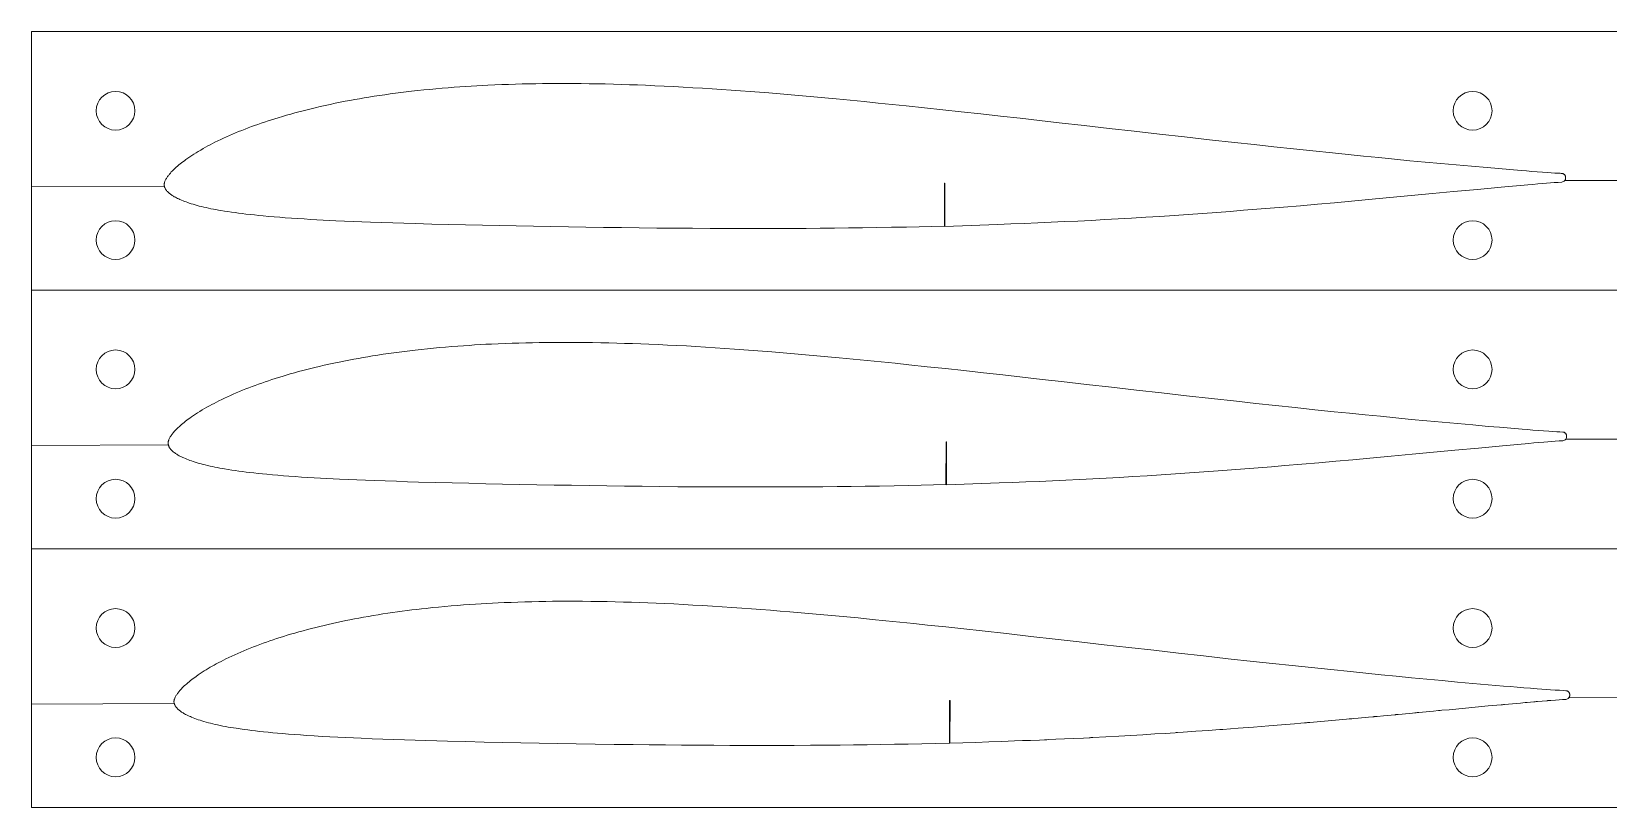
# Model space of a CAD drawing. Header units: millimetres. Extents: x 52 to 799, y 255 to 375.
# Drawn here: x 52 to 296, y 255 to 375 of the extents above; entities that cross this region are included whole.
import ezdxf

# ---------------------------------------------------------------- set-up
doc = ezdxf.new("R2010")
doc.units = ezdxf.units.MM
doc.layers.add('Geometries', color=7, linetype='Continuous')

msp = doc.modelspace()

# ---------------------------------------------------------------- linework, layer by layer
at = {"layer": 'Geometries', "linetype": 'Continuous', "lineweight": 13}
for p, q in [((52, 375), (301, 375)), ((52, 350.98), (52, 375)), ((193.27, 351.55), (193.25, 344.91)), ((193.27, 351.55), (193.35, 351.55)), ((193.32, 344.87), (193.35, 351.55)), ((289.24, 351.94), (301, 351.98)), ((289.24, 351.94), (301, 351.98)), ((289.39, 352.47), (289.39, 352.32)), ((52, 350.98), (72.55, 351.07)), ((52, 350.98), (72.55, 351.07)), ((52, 335), (52, 350.98)), ((52, 335), (301, 335)), ((52, 310.98), (52, 335)), ((301, 335), (52, 335)), ((289.55, 312.47), (289.55, 312.32)), ((52, 310.98), (73.17, 311.07)), ((52, 310.98), (73.17, 311.07)), ((52, 295), (52, 310.98)), ((193.52, 311.55), (193.49, 304.94)), ((193.52, 311.55), (193.59, 311.55)), ((193.57, 304.9), (193.59, 311.55)), ((289.4, 311.94), (301, 311.98)), ((289.4, 311.94), (301, 311.98)), ((52, 295), (301, 295)), ((52, 270.98), (52, 295)), ((301, 295), (52, 295)), ((52, 270.98), (74.09, 271.07)), ((52, 270.98), (74.09, 271.07)), ((52, 255), (52, 270.98)), ((194.07, 271.55), (194.05, 264.96)), ((194.07, 271.55), (194.15, 271.55)), ((194.12, 264.92), (194.15, 271.55)), ((289.11, 273.08), (289.43, 273.06)), ((289.88, 271.94), (301, 271.98)), ((289.88, 271.94), (301, 271.98)), ((290.02, 272.46), (290.02, 272.32)), ((301, 255), (52, 255))]:
    msp.add_line(p, q, dxfattribs=at)
at = {"layer": 'Geometries', "linetype": 'Continuous', "lineweight": 13, "flags": 128}
for points in [[(72.52, 351.3), (72.52, 351.35), (72.52, 351.41), (72.53, 351.46), (72.54, 351.52), (72.55, 351.57), (72.57, 351.62), (72.59, 351.71), (72.62, 351.79), (72.65, 351.87), (72.7, 351.98), (72.75, 352.08), (72.8, 352.19), (72.86, 352.29), (72.92, 352.39), (72.99, 352.49), (73.06, 352.58), (73.13, 352.68), (73.2, 352.77), (73.28, 352.86), (73.35, 352.96), (73.49, 353.12), (73.63, 353.28), (73.77, 353.43), (73.92, 353.58), (74.07, 353.73), (74.23, 353.88), (74.38, 354.02), (74.59, 354.19), (74.8, 354.37), (75, 354.54), (75.22, 354.7), (75.43, 354.87), (75.65, 355.03), (75.87, 355.19), (76.17, 355.4), (76.47, 355.61), (76.78, 355.82), (77.09, 356.02), (77.45, 356.25), (77.81, 356.47), (78.18, 356.68), (78.54, 356.89), (78.91, 357.1), (79.28, 357.3), (79.64, 357.49), (80.01, 357.69), (80.38, 357.87), (80.83, 358.09), (81.27, 358.31), (81.72, 358.51), (82.17, 358.72), (82.62, 358.92), (83.08, 359.12), (83.57, 359.32), (84.05, 359.52), (84.55, 359.72), (85.04, 359.91), (85.53, 360.1), (86.03, 360.29), (86.52, 360.47), (87.02, 360.65), (87.55, 360.83), (88.07, 361.01), (88.6, 361.18), (89.12, 361.35), (89.65, 361.52), (90.18, 361.68), (90.82, 361.87), (91.46, 362.06), (92.1, 362.24), (92.74, 362.42), (93.38, 362.59), (94.01, 362.75), (94.64, 362.91), (95.28, 363.07), (95.91, 363.22), (96.68, 363.4), (97.45, 363.57), (98.22, 363.74), (99, 363.9), (99.77, 364.06), (100.55, 364.21), (101.28, 364.35), (102.01, 364.48), (102.74, 364.61), (103.48, 364.74), (104.21, 364.86), (105.03, 364.99), (105.85, 365.11), (106.68, 365.23), (107.5, 365.35), (108.32, 365.46), (109.15, 365.56), (109.97, 365.66), (110.8, 365.76), (111.74, 365.87), (112.69, 365.97), (113.63, 366.06), (114.58, 366.15), (115.52, 366.23), (116.47, 366.31), (117.42, 366.38), (118.29, 366.45), (119.15, 366.51), (120.02, 366.56), (120.89, 366.61), (121.76, 366.66), (122.63, 366.7), (123.69, 366.75), (124.75, 366.8), (125.81, 366.83), (126.87, 366.87), (127.93, 366.89), (128.98, 366.92), (130.02, 366.94), (131.06, 366.95), (132.1, 366.96), (133.34, 366.97), (134.59, 366.97), (135.83, 366.96), (137.07, 366.95), (138.31, 366.94), (139.55, 366.91), (140.79, 366.89), (142.03, 366.86), (143.27, 366.82), (144.51, 366.78), (145.75, 366.74), (146.99, 366.69), (148.45, 366.63), (149.91, 366.56), (151.37, 366.49), (152.84, 366.41), (154.32, 366.32), (155.81, 366.24), (157.3, 366.14), (158.78, 366.04), (160.27, 365.94), (161.73, 365.84), (163.18, 365.73), (164.64, 365.62), (166.1, 365.5), (167.84, 365.36), (169.57, 365.21), (171.31, 365.06), (173.04, 364.91), (174.77, 364.75), (176.51, 364.58)], [(176.51, 364.58), (178.68, 364.38), (180.84, 364.16), (183.01, 363.95), (185.18, 363.73), (187.34, 363.5), (190.18, 363.2), (193.01, 362.9), (195.85, 362.59), (198.89, 362.26), (201.92, 361.92), (204.96, 361.58), (208, 361.24), (211.03, 360.89), (214.9, 360.45), (218.78, 360.01), (222.65, 359.57), (226.52, 359.13), (230.39, 358.7), (234.27, 358.27), (238.14, 357.84), (241.18, 357.51), (244.22, 357.18), (247.26, 356.86), (250.29, 356.53), (253.33, 356.22), (255.72, 355.98), (258.11, 355.73), (260.5, 355.5), (262.89, 355.26), (265.28, 355.03), (267.67, 354.8), (270.06, 354.58), (272.45, 354.37), (274.84, 354.16), (277.23, 353.95), (278.99, 353.8), (280.74, 353.65), (282.5, 353.5), (283.32, 353.44), (284.15, 353.37), (284.98, 353.31), (285.81, 353.25), (286.63, 353.19)], [(288.81, 351.72), (288.22, 351.68), (287.63, 351.64), (287.04, 351.6), (286.45, 351.56), (285.87, 351.51), (285.09, 351.44), (284.32, 351.37), (283.55, 351.3), (279.43, 350.92), (275.74, 350.58), (272.06, 350.24), (268.77, 349.93), (265.48, 349.62), (262.19, 349.31), (258.91, 349.01), (256.27, 348.77), (253.64, 348.53), (251.01, 348.3), (248.38, 348.07), (245.74, 347.85), (243.68, 347.68), (241.61, 347.51), (239.54, 347.35), (237.47, 347.19), (235.4, 347.03), (233.2, 346.87), (231, 346.72), (228.81, 346.57), (226.61, 346.42), (224.41, 346.29), (222.21, 346.15), (220.14, 346.03), (218.07, 345.92), (215.99, 345.8), (213.92, 345.7), (211.85, 345.6), (209.77, 345.5), (207.7, 345.41), (205.62, 345.32), (203.55, 345.24), (201.47, 345.17), (193.32, 344.87)], [(286.63, 353.19), (287.17, 353.16), (287.71, 353.12), (288.14, 353.1), (288.56, 353.08)], [(288.56, 353.08), (288.7, 353.07), (288.8, 353.07)], [(289.39, 352.47), (289.39, 352.52), (289.38, 352.56), (289.37, 352.61), (289.35, 352.65), (289.33, 352.7), (289.31, 352.74), (289.28, 352.79), (289.25, 352.83), (289.21, 352.88), (289.17, 352.91), (289.13, 352.95), (289.09, 352.97), (289.04, 353), (289, 353.02), (288.95, 353.04), (288.9, 353.05), (288.85, 353.06), (288.8, 353.07)], [(289.24, 351.94), (289.28, 351.98), (289.31, 352.03), (289.34, 352.08), (289.36, 352.14), (289.37, 352.18), (289.38, 352.22), (289.39, 352.27), (289.39, 352.32)], [(72.55, 351.07), (72.54, 351.12), (72.53, 351.18), (72.52, 351.24), (72.52, 351.3)], [(182.79, 344.69), (180.61, 344.65), (178.42, 344.62), (176.23, 344.6), (174.04, 344.58), (171.85, 344.56), (169.66, 344.55), (167.48, 344.54), (165.29, 344.54), (162.54, 344.54), (159.79, 344.54), (157.03, 344.55), (154.28, 344.57), (151.53, 344.59), (148.78, 344.61), (146.03, 344.64), (143.28, 344.67), (140.53, 344.71), (137.78, 344.74), (135.08, 344.79), (132.37, 344.83), (129.67, 344.88), (126.97, 344.93), (124.37, 344.98), (121.76, 345.04), (119.16, 345.1), (116.55, 345.16), (113.95, 345.23), (111.34, 345.3), (109.62, 345.35), (107.91, 345.41), (106.19, 345.47), (104.47, 345.53), (103.12, 345.58), (101.77, 345.63), (100.42, 345.69), (99.07, 345.75), (98.09, 345.8), (97.12, 345.85), (96.14, 345.9), (95.17, 345.95), (94.19, 346.01), (93.22, 346.07), (92.24, 346.14), (91.27, 346.21), (90.41, 346.27), (89.55, 346.34), (88.7, 346.42), (87.84, 346.49), (87.17, 346.56), (86.5, 346.63), (85.82, 346.7), (85.15, 346.78), (84.6, 346.85), (84.05, 346.92), (83.49, 346.99), (82.94, 347.07), (82.39, 347.15), (81.84, 347.23), (81.28, 347.32), (80.91, 347.39), (80.53, 347.46), (80.15, 347.53), (79.77, 347.6), (79.4, 347.68), (79.02, 347.77), (78.65, 347.85), (78.28, 347.94), (77.96, 348.02), (77.65, 348.11), (77.33, 348.2), (77.02, 348.29), (76.71, 348.38), (76.4, 348.48), (76.16, 348.56), (75.92, 348.65), (75.68, 348.74), (75.44, 348.83), (75.2, 348.93), (74.97, 349.03), (74.79, 349.11), (74.61, 349.19), (74.44, 349.28), (74.26, 349.37), (74.09, 349.46), (73.98, 349.53), (73.87, 349.59), (73.76, 349.66), (73.66, 349.73), (73.55, 349.81), (73.45, 349.89), (73.36, 349.96), (73.27, 350.04), (73.18, 350.12), (73.1, 350.2), (73.03, 350.26), (72.96, 350.33), (72.9, 350.4), (72.84, 350.47), (72.79, 350.55), (72.74, 350.63), (72.7, 350.71), (72.66, 350.79), (72.63, 350.86), (72.6, 350.93), (72.57, 351), (72.55, 351.07)], [(193.25, 344.91), (191.3, 344.86), (189.35, 344.82), (187.39, 344.77), (185.09, 344.73), (182.79, 344.69)], [(73.12, 311.32), (73.12, 311.37), (73.13, 311.43), (73.14, 311.48), (73.15, 311.54), (73.16, 311.59), (73.17, 311.64), (73.2, 311.73), (73.23, 311.81), (73.26, 311.89), (73.3, 312), (73.35, 312.1), (73.41, 312.2), (73.46, 312.31), (73.53, 312.41), (73.59, 312.5), (73.66, 312.6), (73.73, 312.69), (73.81, 312.79), (73.88, 312.88), (73.96, 312.97), (74.09, 313.13), (74.23, 313.29), (74.38, 313.45), (74.53, 313.6), (74.68, 313.75), (74.83, 313.89), (74.99, 314.03), (75.2, 314.21), (75.4, 314.38), (75.61, 314.55), (75.82, 314.72), (76.04, 314.88), (76.25, 315.04), (76.47, 315.2), (76.77, 315.41), (77.08, 315.62), (77.39, 315.83), (77.7, 316.03), (78.06, 316.25), (78.42, 316.47), (78.78, 316.69), (79.15, 316.9), (79.52, 317.11), (79.88, 317.3), (80.25, 317.5), (80.61, 317.69), (80.99, 317.88), (81.43, 318.09), (81.87, 318.31), (82.32, 318.51), (82.77, 318.72), (83.22, 318.92), (83.68, 319.11), (84.16, 319.32), (84.65, 319.52), (85.14, 319.72), (85.63, 319.91), (86.13, 320.1), (86.62, 320.28), (87.12, 320.46), (87.62, 320.64), (88.14, 320.82), (88.66, 321), (89.19, 321.17), (89.71, 321.34), (90.24, 321.51), (90.77, 321.67), (91.41, 321.86), (92.04, 322.04), (92.68, 322.22), (93.32, 322.4), (93.96, 322.57), (94.6, 322.74), (95.23, 322.9), (95.86, 323.05), (96.5, 323.2), (97.26, 323.38), (98.03, 323.55), (98.8, 323.72), (99.58, 323.88), (100.35, 324.04), (101.12, 324.19), (101.85, 324.32), (102.58, 324.46), (103.32, 324.59), (104.05, 324.71), (104.78, 324.83), (105.6, 324.96), (106.42, 325.08), (107.25, 325.2), (108.07, 325.32), (108.89, 325.43), (109.71, 325.53), (110.54, 325.63), (111.36, 325.73), (112.3, 325.83), (113.25, 325.93), (114.19, 326.03), (115.13, 326.12), (116.08, 326.2), (117.02, 326.28), (117.97, 326.35), (118.84, 326.41), (119.7, 326.47), (120.57, 326.53), (121.44, 326.58), (122.31, 326.63), (123.18, 326.67), (124.23, 326.72), (125.29, 326.76), (126.35, 326.8), (127.41, 326.83), (128.47, 326.86), (129.51, 326.88), (130.55, 326.9), (131.59, 326.91), (132.63, 326.92), (133.87, 326.93), (135.11, 326.93), (136.35, 326.92), (137.59, 326.91), (138.83, 326.9), (140.07, 326.87), (141.31, 326.85), (142.55, 326.82), (143.78, 326.78), (145.02, 326.74), (146.26, 326.7), (147.5, 326.65), (148.96, 326.59), (150.42, 326.52), (151.88, 326.44), (153.33, 326.37), (154.82, 326.28), (156.3, 326.19), (157.79, 326.1), (159.27, 326), (160.76, 325.9), (162.21, 325.8), (163.67, 325.69), (165.12, 325.58), (166.58, 325.46), (168.31, 325.32), (170.05, 325.17), (171.78, 325.02), (173.51, 324.87), (175.24, 324.71), (176.97, 324.54)], [(176.97, 324.54), (179.13, 324.34), (181.3, 324.13), (183.46, 323.91), (185.62, 323.69), (187.78, 323.47), (190.61, 323.17), (193.43, 322.87), (196.26, 322.56), (199.29, 322.22), (202.32, 321.89), (205.35, 321.55), (208.37, 321.21), (211.4, 320.86), (215.26, 320.43), (219.13, 319.99), (222.99, 319.55), (226.85, 319.11), (230.71, 318.68), (234.58, 318.25), (238.44, 317.82), (241.47, 317.49), (244.5, 317.16), (247.53, 316.84), (250.56, 316.52), (253.59, 316.21), (255.97, 315.96), (258.35, 315.72), (260.74, 315.49), (263.12, 315.25), (265.5, 315.02), (267.89, 314.8), (270.27, 314.58), (272.65, 314.36), (275.04, 314.15), (277.43, 313.94), (279.17, 313.8), (280.92, 313.65), (282.67, 313.5), (283.5, 313.43), (284.32, 313.37), (285.15, 313.3), (285.97, 313.24), (286.8, 313.19)], [(286.8, 313.19), (287.41, 313.15), (288.01, 313.11), (288.49, 313.09), (288.96, 313.06)], [(289.55, 312.47), (289.55, 312.51), (289.54, 312.56), (289.53, 312.61), (289.51, 312.65), (289.5, 312.7), (289.47, 312.74), (289.44, 312.79), (289.41, 312.83), (289.37, 312.87), (289.33, 312.91), (289.29, 312.94), (289.25, 312.97), (289.21, 313), (289.16, 313.02), (289.11, 313.04), (289.06, 313.05), (289.01, 313.06), (288.96, 313.06)], [(73.17, 311.07), (73.15, 311.13), (73.14, 311.19), (73.13, 311.25), (73.12, 311.32)], [(183.21, 304.71), (181.02, 304.68), (178.84, 304.65), (176.66, 304.63), (174.47, 304.61), (172.29, 304.59), (170.1, 304.58), (167.92, 304.57), (165.73, 304.57), (162.99, 304.57), (160.24, 304.57), (157.49, 304.58), (154.75, 304.6), (152, 304.61), (149.25, 304.64), (146.51, 304.67), (143.76, 304.7), (141.02, 304.73), (138.27, 304.77), (135.57, 304.82), (132.88, 304.86), (130.18, 304.91), (127.48, 304.96), (124.88, 305.01), (122.28, 305.07), (119.68, 305.13), (117.08, 305.19), (114.48, 305.26), (111.88, 305.33), (110.17, 305.38), (108.45, 305.44), (106.74, 305.5), (105.02, 305.56), (103.67, 305.61), (102.33, 305.66), (100.98, 305.72), (99.63, 305.78), (98.66, 305.83), (97.68, 305.88), (96.71, 305.93), (95.74, 305.98), (94.76, 306.04), (93.79, 306.1), (92.82, 306.17), (91.84, 306.24), (90.99, 306.3), (90.13, 306.37), (89.28, 306.45), (88.42, 306.52), (87.75, 306.59), (87.08, 306.66), (86.41, 306.73), (85.74, 306.81), (85.19, 306.87), (84.63, 306.95), (84.08, 307.02), (83.53, 307.1), (82.98, 307.18), (82.43, 307.26), (81.88, 307.35), (81.5, 307.42), (81.12, 307.49), (80.75, 307.56), (80.37, 307.63), (80, 307.71), (79.62, 307.79), (79.25, 307.88), (78.88, 307.97), (78.56, 308.05), (78.25, 308.14), (77.93, 308.22), (77.62, 308.31), (77.31, 308.41), (77, 308.51), (76.76, 308.59), (76.52, 308.68), (76.28, 308.76), (76.04, 308.86), (75.8, 308.95), (75.57, 309.05), (75.39, 309.13), (75.22, 309.22), (75.04, 309.3), (74.87, 309.39), (74.7, 309.49), (74.58, 309.55), (74.48, 309.62), (74.37, 309.69), (74.26, 309.76), (74.16, 309.83), (74.06, 309.91), (73.94, 310.01), (73.82, 310.11), (73.71, 310.22), (73.64, 310.28), (73.58, 310.35), (73.51, 310.41), (73.46, 310.49), (73.41, 310.55), (73.37, 310.62), (73.32, 310.69), (73.29, 310.76), (73.25, 310.84), (73.22, 310.91), (73.19, 310.99), (73.17, 311.07)], [(288.97, 311.72), (288.38, 311.68), (287.79, 311.64), (287.21, 311.6), (286.62, 311.56), (286.03, 311.51), (285.26, 311.44), (284.49, 311.38), (283.72, 311.31), (279.6, 310.93), (275.92, 310.59), (272.24, 310.24), (268.95, 309.94), (265.67, 309.63), (262.38, 309.32), (259.09, 309.01), (256.46, 308.77), (253.83, 308.54), (251.2, 308.31), (248.57, 308.08), (245.94, 307.86), (243.88, 307.69), (241.81, 307.52), (239.74, 307.36), (237.67, 307.2), (235.6, 307.05), (233.41, 306.89), (231.21, 306.73), (229.02, 306.59), (226.82, 306.44), (224.63, 306.3), (222.43, 306.17), (220.36, 306.05), (218.29, 305.93), (216.22, 305.82), (214.15, 305.72), (212.07, 305.62), (210, 305.52), (207.93, 305.43), (205.86, 305.34), (203.78, 305.26), (201.71, 305.19), (193.57, 304.9)], [(289.4, 311.94), (289.44, 311.98), (289.47, 312.03), (289.5, 312.08), (289.52, 312.14), (289.53, 312.18), (289.54, 312.23), (289.55, 312.27), (289.55, 312.32)], [(193.49, 304.94), (191.57, 304.89), (189.65, 304.84), (187.73, 304.8), (185.47, 304.75), (183.21, 304.71)], [(74.04, 271.34), (74.04, 271.39), (74.04, 271.45), (74.05, 271.51), (74.06, 271.56), (74.08, 271.62), (74.09, 271.67), (74.12, 271.75), (74.15, 271.84), (74.18, 271.92), (74.23, 272.03), (74.28, 272.14), (74.33, 272.24), (74.39, 272.34), (74.46, 272.44), (74.52, 272.54), (74.6, 272.64), (74.67, 272.74), (74.74, 272.83), (74.82, 272.93), (74.9, 273.02), (75.04, 273.18), (75.18, 273.34), (75.33, 273.5), (75.48, 273.65), (75.64, 273.8), (75.8, 273.95), (75.96, 274.09), (76.17, 274.27), (76.38, 274.44), (76.59, 274.61), (76.81, 274.78), (77.03, 274.95), (77.25, 275.11), (77.47, 275.27), (77.78, 275.49), (78.1, 275.7), (78.41, 275.91), (78.73, 276.11), (79.03, 276.3), (79.34, 276.48), (79.65, 276.67), (79.96, 276.85), (80.27, 277.02), (80.58, 277.2), (80.96, 277.4), (81.33, 277.59), (81.71, 277.78), (82.09, 277.97), (82.54, 278.19), (82.99, 278.41), (83.45, 278.62), (83.91, 278.82), (84.37, 279.02), (84.84, 279.22), (85.33, 279.42), (85.83, 279.63), (86.33, 279.82), (86.83, 280.02), (87.34, 280.21), (87.84, 280.39), (88.35, 280.57), (88.86, 280.75), (89.39, 280.93), (89.93, 281.11), (90.46, 281.28), (91, 281.45), (91.54, 281.62), (92.08, 281.78), (92.73, 281.97), (93.38, 282.15), (94.03, 282.33), (94.68, 282.51), (95.34, 282.68), (95.98, 282.84), (96.62, 283), (97.27, 283.16), (97.92, 283.31), (98.59, 283.46), (99.26, 283.61), (99.94, 283.75), (100.61, 283.89), (101.28, 284.03), (101.96, 284.16), (102.64, 284.28), (103.38, 284.42), (104.13, 284.55), (104.88, 284.68), (105.62, 284.8), (106.37, 284.92), (107.12, 285.03), (107.87, 285.14), (108.62, 285.25), (109.37, 285.35), (110.12, 285.45), (110.86, 285.54), (111.6, 285.63), (112.34, 285.71), (113.08, 285.79), (114.04, 285.9), (115, 285.99), (115.96, 286.08), (116.92, 286.17), (117.89, 286.25), (118.85, 286.32), (119.81, 286.39), (120.7, 286.45), (121.58, 286.5), (122.46, 286.55), (123.35, 286.6), (124.23, 286.64), (125.12, 286.68), (126.2, 286.72), (127.27, 286.76), (128.35, 286.8), (129.43, 286.82), (130.51, 286.85), (131.57, 286.86), (132.63, 286.88), (133.69, 286.88), (134.75, 286.89), (136.02, 286.89), (137.28, 286.88), (138.54, 286.87), (139.8, 286.85), (141.07, 286.83), (142.33, 286.8), (143.59, 286.77), (144.85, 286.73), (146.11, 286.69), (147.37, 286.65), (148.64, 286.59), (149.9, 286.54), (151.38, 286.47), (152.87, 286.39), (154.35, 286.31), (155.84, 286.23), (157.35, 286.14), (158.86, 286.04), (160.38, 285.94), (161.89, 285.84), (163.4, 285.73), (164.88, 285.61), (166.36, 285.5), (167.85, 285.38), (169.33, 285.26), (171.09, 285.11), (172.86, 284.95), (174.62, 284.8), (176.39, 284.63), (178.15, 284.47), (179.91, 284.3), (182.06, 284.09), (184.21, 283.87), (186.36, 283.65), (188.51, 283.43), (190.65, 283.21), (193.47, 282.91), (196.28, 282.6), (199.09, 282.29), (202.85, 281.88), (206.62, 281.46), (210.38, 281.03), (214.14, 280.6), (217.98, 280.17), (221.82, 279.73), (225.66, 279.3), (229.5, 278.87), (233.34, 278.44), (237.18, 278.01), (241.02, 277.59), (244.04, 277.26), (247.05, 276.94), (250.06, 276.62), (253.08, 276.31), (256.09, 276), (258.46, 275.76), (260.83, 275.52), (263.19, 275.29), (265.56, 275.06), (267.93, 274.84), (270.3, 274.62), (272.67, 274.4), (275.05, 274.19), (277.42, 273.98), (279.79, 273.78), (280.83, 273.69), (281.88, 273.61), (282.92, 273.52), (283.96, 273.43), (285.01, 273.35), (285.69, 273.3), (286.38, 273.25), (287.06, 273.2), (287.75, 273.16), (288.43, 273.12), (289.11, 273.08)], [(74.09, 271.07), (74.07, 271.14), (74.05, 271.2), (74.04, 271.27), (74.04, 271.34)], [(194.05, 264.96), (191.91, 264.91), (189.78, 264.86), (187.65, 264.81), (185.52, 264.77), (183.39, 264.73), (181.3, 264.7), (179.2, 264.68), (177.11, 264.65), (175.02, 264.63), (172.52, 264.62), (170.03, 264.6), (167.54, 264.6), (165.05, 264.59), (162.56, 264.6), (160.06, 264.6), (157.57, 264.61), (155.08, 264.63), (152.59, 264.65), (150.09, 264.67), (147.6, 264.69), (145.11, 264.72), (142.17, 264.76), (139.24, 264.8), (136.3, 264.85), (133.36, 264.89), (130.53, 264.95), (127.7, 265), (124.87, 265.06), (122.04, 265.12), (119.2, 265.19), (116.37, 265.26), (114.7, 265.31), (113.04, 265.35), (111.37, 265.4), (109.7, 265.45), (108.03, 265.51), (106.36, 265.57), (104.7, 265.63), (103.03, 265.7), (101.82, 265.75), (100.6, 265.81), (99.39, 265.87), (98.18, 265.93), (96.97, 265.99), (95.75, 266.07), (94.54, 266.14), (93.61, 266.21), (92.68, 266.27), (91.75, 266.34), (90.82, 266.42), (90.08, 266.48), (89.35, 266.55), (88.62, 266.62), (87.89, 266.7), (87.29, 266.76), (86.68, 266.83), (86.08, 266.9), (85.48, 266.98), (84.88, 267.06), (84.28, 267.15), (83.68, 267.24), (83.27, 267.3), (82.85, 267.37), (82.44, 267.44), (82.03, 267.51), (81.62, 267.59), (81.21, 267.67), (80.8, 267.76), (80.4, 267.85), (80.05, 267.93), (79.71, 268.02), (79.37, 268.11), (79.03, 268.2), (78.68, 268.3), (78.35, 268.4), (78.08, 268.48), (77.81, 268.57), (77.55, 268.66), (77.29, 268.75), (77.03, 268.85), (76.77, 268.96), (76.58, 269.04), (76.38, 269.12), (76.19, 269.21), (76, 269.31), (75.81, 269.4), (75.69, 269.47), (75.57, 269.54), (75.45, 269.61), (75.33, 269.68), (75.21, 269.76), (75.1, 269.84), (75, 269.92), (74.9, 270), (74.8, 270.08), (74.71, 270.16), (74.65, 270.22), (74.59, 270.27), (74.53, 270.33), (74.48, 270.39), (74.42, 270.45), (74.37, 270.51), (74.33, 270.57), (74.28, 270.64), (74.24, 270.71), (74.21, 270.78), (74.17, 270.85), (74.14, 270.92), (74.11, 271), (74.09, 271.07)], [(289.44, 271.72), (288.9, 271.69), (288.37, 271.65), (287.83, 271.61), (287.12, 271.56), (286.81, 271.53), (286.67, 271.52), (286.65, 271.52), (286.64, 271.52), (286.61, 271.52), (286.58, 271.51), (286.56, 271.51), (286.53, 271.51), (286.5, 271.51), (286.48, 271.51), (285.77, 271.45), (285.06, 271.38), (285, 271.38), (284.98, 271.38), (284.97, 271.38), (284.96, 271.38), (284.95, 271.38), (284.91, 271.37), (284.83, 271.36), (284.69, 271.35), (284.45, 271.33), (283.45, 271.24), (283.33, 271.23), (283.28, 271.22), (283.27, 271.22), (283.26, 271.22), (283.25, 271.22), (283.24, 271.22), (283.22, 271.22), (283.21, 271.22), (283.19, 271.22), (283.12, 271.21), (282.42, 271.15), (281.17, 271.03), (279.92, 270.92), (279.9, 270.91), (279.89, 270.91), (279.87, 270.91), (279.86, 270.91), (279.82, 270.91), (279.76, 270.9), (279.64, 270.89), (279.42, 270.87), (277.43, 270.69), (273.88, 270.36), (271.35, 270.12), (270.23, 270.02), (269.96, 269.99), (269.84, 269.98), (269.78, 269.97), (269.77, 269.97), (269.76, 269.97), (269.75, 269.97), (269.74, 269.97), (269.73, 269.97), (269.71, 269.97), (269.7, 269.97), (268.93, 269.89), (266.7, 269.68), (266.53, 269.67), (266.46, 269.66), (266.44, 269.66), (266.43, 269.66), (266.42, 269.66), (266.41, 269.66), (266.4, 269.66), (266.28, 269.65), (266.07, 269.62), (265.68, 269.59), (264.12, 269.44), (263.49, 269.38), (263.22, 269.36), (263.1, 269.35), (263.04, 269.34), (263.04, 269.34), (263.02, 269.34), (263, 269.34), (262.99, 269.34), (262.97, 269.34), (261.22, 269.17), (260.24, 269.08), (259.81, 269.04), (259.78, 269.04), (259.75, 269.04), (259.73, 269.03), (259.7, 269.03), (259.67, 269.03), (259.65, 269.03), (259.64, 269.03), (259.57, 269.02), (258.88, 268.96), (257.31, 268.81), (256.63, 268.75), (256.32, 268.73), (256.3, 268.72), (256.26, 268.72), (256.13, 268.71), (255.89, 268.69), (255.48, 268.65), (252.64, 268.4), (249.8, 268.15), (249.55, 268.13), (249.45, 268.12), (249.28, 268.11), (248.97, 268.08), (248.42, 268.04), (247.44, 267.95), (245.45, 267.79), (243.46, 267.63), (241.09, 267.44), (238.71, 267.25), (236.34, 267.08), (236.12, 267.06), (236.02, 267.05), (235.87, 267.04), (235.25, 267), (234.15, 266.92), (232.18, 266.78), (230.22, 266.65), (229.35, 266.59), (229.26, 266.58), (229.21, 266.58), (229.12, 266.57), (228.98, 266.56), (227.41, 266.46), (225.84, 266.36), (223.98, 266.25), (222.11, 266.14), (220.24, 266.03), (218.25, 265.92), (216.25, 265.82), (215.94, 265.8), (215.81, 265.79), (215.75, 265.79), (215.65, 265.79), (214.79, 265.74), (213.24, 265.67), (211.86, 265.6), (210.48, 265.54), (209.38, 265.49), (209.11, 265.48), (208.99, 265.47), (208.98, 265.47), (208.97, 265.47), (208.97, 265.47), (208.96, 265.47), (208.95, 265.47), (208.94, 265.47), (208.94, 265.47), (208.75, 265.46), (207.97, 265.43), (206.59, 265.37), (205.36, 265.33), (204.13, 265.28), (202.13, 265.21), (200.13, 265.13), (198.12, 265.06), (196.12, 264.99), (194.12, 264.92)], [(290.02, 272.46), (290.02, 272.51), (290.01, 272.56), (290, 272.61), (289.99, 272.65), (289.97, 272.7), (289.95, 272.74), (289.92, 272.79), (289.88, 272.83), (289.84, 272.87), (289.8, 272.91), (289.76, 272.94), (289.72, 272.97), (289.68, 273), (289.63, 273.02), (289.58, 273.04), (289.53, 273.05), (289.48, 273.06), (289.43, 273.06)], [(289.88, 271.94), (289.91, 271.98), (289.94, 272.03), (289.97, 272.08), (289.99, 272.14), (290, 272.18), (290.01, 272.23), (290.02, 272.27), (290.02, 272.32)]]:
    msp.add_lwpolyline(points, dxfattribs=at)
at = {"layer": 'Geometries', "linetype": 'Continuous', "lineweight": 13}
for centre in [(65, 362.75), (275, 362.75), (65, 342.75), (275, 342.75), (65, 322.75), (275, 322.75), (65, 302.75), (275, 302.75), (65, 282.75), (275, 282.75), (65, 262.75), (275, 262.75)]:
    msp.add_circle(centre, 3, dxfattribs=at)
for centre, radius, start, end in [((288.76, 352.34), 0.624, 274.2833, 319.8858), ((288.93, 312.34), 0.624, 274.2782, 319.8838), ((289.4, 272.34), 0.623, 274.0349, 320.0097)]:
    msp.add_arc(centre, radius, start, end, dxfattribs=at)

doc.saveas('drawing.dxf')
